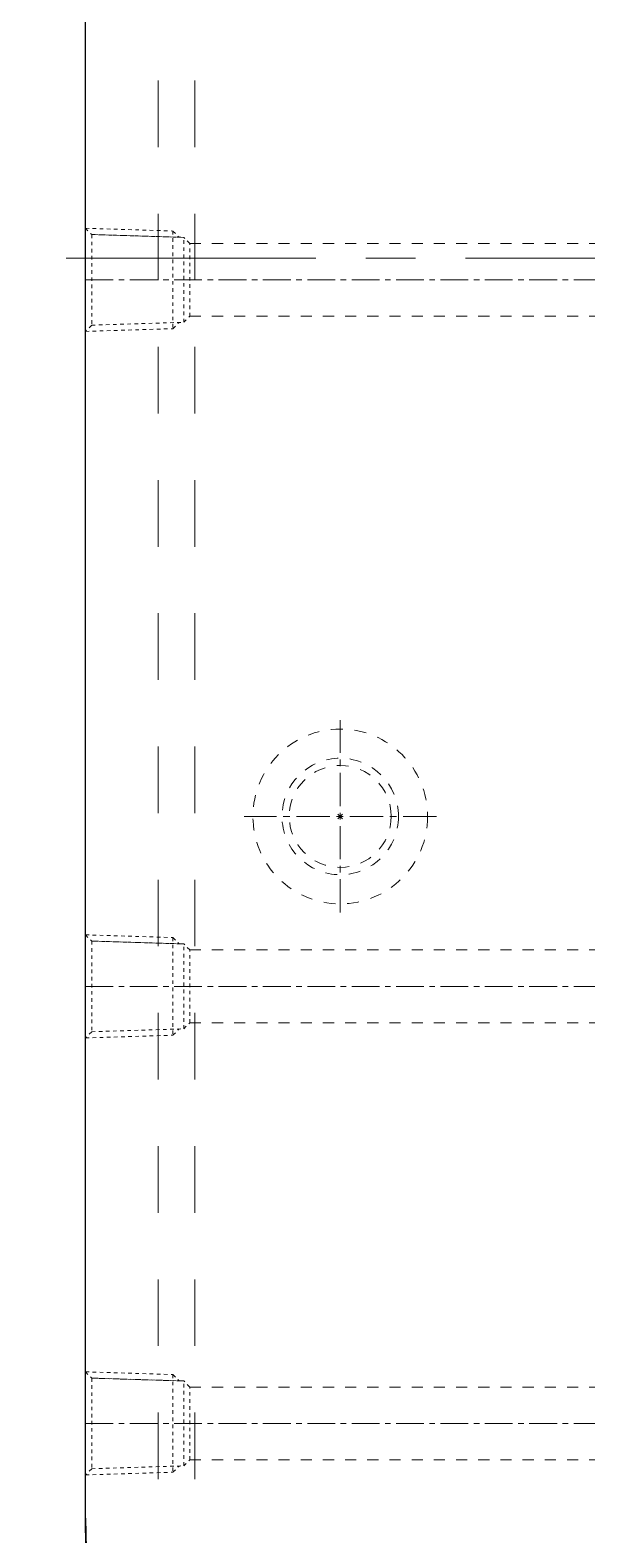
# Model space of a CAD drawing. Header units: millimetres. Extents: x -1265 to 1982, y -12197 to 1934.
# Drawn here: x -261.5 to -185, y -1351.7 to -1145.1 of the extents above; entities that cross this region are included whole.
import ezdxf

# ---------------------------------------------------------------- set-up
doc = ezdxf.new("R2010")
doc.units = ezdxf.units.MM
doc.header["$LTSCALE"] = 16.335
doc.header["$PDMODE"] = 3
doc.header["$PDSIZE"] = 0.3125
doc.linetypes.add('CENTER', pattern=[0.6, 0.375, -0.075, 0.075, -0.075])
doc.linetypes.add('HIDDEN', pattern=[0.2, 0.1, -0.1])
doc.layers.get('0').update_dxf_attribs({"linetype": 'CONTINUOUS'})
doc.layers.add('cool', color=153, linetype='HIDDEN', lineweight=9)
doc.layers.add('moldbase', color=7, linetype='CONTINUOUS', lineweight=20)

# ---------------------------------------------------------------- blocks, each defined once
blk = doc.blocks.new('2')
blk.add_point((-218.85, -1253.1))
at = {"layer": 'moldbase', "color": 1, "linetype": 'CENTER', "ltscale": 0.746373}
for p, q in [((-218.85, -1266.3), (-218.85, -1239.9)), ((-205.65, -1253.1), (-232.05, -1253.1))]:
    blk.add_line(p, q, dxfattribs=at)
at = {"layer": 'moldbase', "color": 8, "linetype": 'HIDDEN', "ltscale": 0.995164}
for radius in [12, 8, 7]:
    blk.add_circle((-218.85, -1253.1), radius, dxfattribs=at)
blk = doc.blocks.new('cool_jt_f12')
at = {"layer": 'cool', "ltscale": 0.3}
for p, q in [((0, 7.0785), (0.856, 6.2225)), ((0, 7.0785), (12, 6.7035)), ((0.856, 6.2225), (0.856, -6.2225)), ((13.5, 5.827375), (0.856, 6.2225)), ((0.856, 6.2225), (13.5, 5.827375)), ((12, 6.7035), (12.856, 5.8475)), ((12, 6.7035), (12, -6.7035)), ((14.327375, 5), (13.5, 5.827375)), ((13.5, -5.827375), (13.5, 5.827375)), ((14.327375, -5), (14.327375, 5)), ((0.856, -6.2225), (13.5, -5.827375)), ((12, -6.7035), (12.856, -5.8475)), ((13.5, -5.827375), (14.327375, -5)), ((0.856, -6.2225), (0, -7.0785)), ((0, -7.0785), (12, -6.7035))]:
    blk.add_line(p, q, dxfattribs=at)
blk = doc.blocks.new('06')
at = {"layer": 'cool', "ltscale": 0.932966}
for p, q in [((-3287.69, 1844.03), (-2736.35, 1844.03)), ((-3287.69, 1834.03), (-2736.35, 1834.03))]:
    blk.add_line(p, q, dxfattribs=at)
at = {"layer": 'cool', "color": 1, "linetype": 'CENTER', "ltscale": 0.621977}
blk.add_line((-3302.02, 1839.03), (-2722.02, 1839.03), dxfattribs=at)
at = {"layer": 'cool', "ltscale": 0.932966}
blk.add_blockref('cool_jt_f12', (-3302.02, 1839.03), dxfattribs=at)

msp = doc.modelspace()

# ---------------------------------------------------------------- linework, layer by layer
msp.add_line((-253.846, -1351.434), (-253.846, -911.434))
at = {"color": 7, "linetype": 'Continuous'}
msp.add_line((-253.846, -1349.434), (-253.846, -913.434), dxfattribs=at)
msp.add_arc((-171.846, -1349.434), 82, 180, 270, dxfattribs=at)
msp.add_arc((-173.846, -1351.434), 80, 180, 270)
at = {"layer": 'moldbase', "color": 8, "linetype": 'HIDDEN', "ltscale": 5.597796}
for p, q in [((-243.846, -731.434), (-243.846, -1621.434)), ((-238.846, -731.434), (-238.846, -1521.434))]:
    msp.add_line(p, q, dxfattribs=at)
at = {"layer": 'moldbase', "color": 1, "linetype": 'CENTER', "ltscale": 5.597796}
msp.add_line((436.154, -1176.434), (-363.846, -1176.434), dxfattribs=at)

# ---------------------------------------------------------------- block references
for name, p in [('2', (0, 0)), ('06', (3048.174, -3018.462)), ('06', (3048.174, -3115.462)), ('06', (3048.174, -3175.462))]:
    msp.add_blockref(name, p)

doc.saveas('drawing.dxf')
